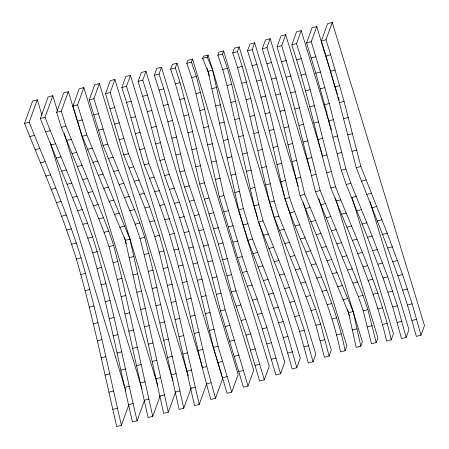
<?xml version="1.0" encoding="UTF-8"?>
<svg xmlns="http://www.w3.org/2000/svg" width="449" height="449" viewBox="0 0 449 449"><rect width="100%" height="100%" fill="white"/><g stroke="black" fill="none" stroke-linecap="round" stroke-linejoin="round"><path stroke-width="0.67" d="M128.79 404.891L121.387 425.326L116.734 426.55C103.775 370.599 92.382 314.216 76.409 259.022C61.895 212.815 42.515 168.347 24.521 123.436L32.631 101.025L37.289 99.801L41.903 114.955M121.387 425.326C108.433 369.381 97.04 312.998 81.067 257.799C66.553 211.591 47.173 167.129 29.174 122.212L37.289 99.801M144.331 400.777L137.102 420.735L132.444 421.959C119.4 365.531 108.243 308.615 92.707 252.804C77.902 207.056 57.73 163.307 40.348 118.525L48.155 96.95L52.814 95.732L57.427 110.886M137.102 420.735C122.425 359.453 111.762 297.036 92.573 236.932C78.014 196.55 60.688 157.245 45.007 117.307L52.814 95.732M160.08 396.08L152.744 416.346L148.086 417.57L117.273 279.547L109.012 246.585L104.078 232.318L98.831 218.927L61.3 127.359L56.647 112.323L63.685 92.881L68.338 91.658L157.745 385.545M152.744 416.346L121.932 278.329L113.67 245.362L108.737 231.095L103.489 217.703L65.958 126.135L61.305 111.099L68.338 91.658M175.61 392.005L168.308 412.171L163.649 413.389L125.316 240.367L82.212 136.294L72.94 106.116L79.209 88.807L83.868 87.589L173.073 380.819M168.308 412.171L129.974 239.143L86.87 135.076L77.598 104.898L83.868 87.589M191.134 387.936L183.793 408.208L179.134 409.426L148.322 271.409L140.06 238.441L135.132 224.174L129.879 210.783L103.068 145.386L89.239 99.919L94.733 84.738L99.392 83.514L187.396 372.793M183.793 408.208L152.98 270.186L144.718 237.218L139.785 222.957L134.537 209.565L107.726 144.163L93.897 98.696L99.392 83.514M206.663 383.844L199.204 404.454L194.546 405.677L167.393 285.429L159.238 252.181L154.81 236.516L144.943 207.982L123.784 154.866L105.532 93.723L110.258 80.668L114.916 79.445L202.319 366.743M199.204 404.454L172.051 284.211L163.896 250.957L159.468 235.298L149.601 206.764L128.442 153.648L110.19 92.505L114.916 79.445M121.819 87.544L125.782 76.594L130.44 75.376L222.653 378.49L215.492 398.28L210.834 399.503C195.062 345.056 186.009 288.875 169.559 234.591C162.319 210.951 153.39 187.873 144.303 164.89C136.384 139.235 130.362 113.019 121.819 87.544L126.478 86.32L130.44 75.376M138.101 81.376L141.306 72.525L145.964 71.301L238.178 374.415L231.774 392.123L227.115 393.341L213.427 347.481L197.364 280.283L188.821 248.089L179.6 217.776L164.575 175.604L159.967 160.45L147.328 111.689L138.101 81.376L142.76 80.158L145.964 71.301M154.377 75.241L156.836 68.456L161.488 67.232L253.707 370.346L248.044 385.977L243.392 387.195L220.498 310.972L212.242 277.998L203.588 246.114L194.366 215.801L184.578 187.059L179.965 171.905L167.864 121.662L159.114 90.053L154.377 75.241L159.036 74.023L161.488 67.232M170.62 69.185L172.36 64.381L177.018 63.163L269.232 366.277L264.315 379.854L259.657 381.072L246.013 335.089L231.302 292.041L218.349 244.155L199.721 184.051L188.002 132.747L179.841 99.493L175.413 83.834L170.62 69.185L175.278 67.962L177.018 63.163M186.784 63.348L187.884 60.312L192.542 59.088L284.756 362.203L280.569 373.764L275.911 374.988L262.3 328.904L252.512 300.162L242.325 272.515L237.555 257.81L219.275 196.735L196.005 93.661L191.717 77.615L186.784 63.348L191.442 62.125L192.542 59.088M259.185 223.052L300.28 358.134L296.806 367.731L292.147 368.955L283.291 337.631L278.588 322.741L268.682 294.308L247.859 240.26L238.688 209.818L208.022 71.397L202.634 58.387L203.408 56.243L208.067 55.019L257.984 219.095M296.806 367.731L287.949 336.408L283.246 321.518L273.34 293.09L252.518 239.042L243.347 208.594L212.674 70.173L207.286 57.163L208.067 55.019M217.832 55.205L218.932 52.168L223.591 50.95L315.804 354.059L313.004 361.804L308.345 363.022L299.595 331.413L289.902 302.401L279.598 275.085L258.399 222.07L254.162 205.878L227.054 85.518L222.766 69.472L217.832 55.205L222.491 53.987L223.591 50.95M286.827 203.706L331.328 349.99L329.134 356.063L324.475 357.286L315.9 325.194L311.101 310.545L300.819 283.173L274.159 217.361L269.546 202.202L246.091 99.639L237.515 67.546L232.722 52.898L234.457 48.099L239.115 46.876L284.419 195.798M329.134 356.063L320.552 323.97L315.759 309.322L305.477 281.955L278.818 216.137L274.204 200.984L250.75 98.415L242.174 66.329L237.381 51.68L239.115 46.876M303.154 202.269L346.858 345.921L345.118 350.72L340.46 351.943C330.032 298.226 302.396 250.138 284.84 198.772C273.222 149.264 263.316 99.223 247.528 50.816L249.986 44.024L254.639 42.807L298.344 186.453M345.118 350.72C334.69 297.002 307.054 248.92 289.498 197.549C277.88 148.041 267.974 98 252.186 49.592L254.639 42.807M318.88 198.856L362.382 341.846L360.828 346.14L356.169 347.363L348.503 312.757L300.055 195.556L280.064 111.313L271.527 79.119L262.306 48.806L265.511 39.955L270.169 38.732L310.461 171.181M360.828 346.14L353.161 311.539L304.714 194.338L284.722 110.089L276.186 77.896L266.964 47.588L270.169 38.732M335.409 198.082L377.906 337.777L376.167 342.576L371.508 343.799L363.252 310.831L358.319 296.57L315.495 191.729L290.683 92.915L277.072 46.831L281.035 35.886L285.693 34.663L322.578 155.91M376.167 342.576L367.905 309.614L362.977 295.347L320.148 190.505L295.341 91.691L281.731 45.613L285.693 34.663M352.134 197.964L393.431 333.708L391.231 339.781L386.578 340.999C374.517 287.848 350.781 238.47 330.891 188.008C317.342 140.464 307.43 91.865 291.833 44.872L296.559 31.812L301.217 30.594L331.485 130.092M391.231 339.781C379.175 286.625 355.44 237.252 335.549 186.784C321.995 139.241 312.089 90.642 296.492 43.648L301.217 30.594M370.066 201.797L408.955 329.633L406.154 337.373L401.496 338.597L392.746 306.987L383.053 277.976L367.49 237.285L346.207 184.511L341.279 170.238L324.61 104.712L315.81 73.232L306.588 42.924L312.083 27.743L316.741 26.519L337.39 94.391M406.154 337.373L397.404 305.763L387.712 276.752L372.148 236.062L350.865 183.287L345.932 169.02L329.269 103.495L320.468 72.014L311.247 41.701L316.741 26.519M321.344 40.982L327.613 23.674L332.266 22.45L424.479 325.564L421.005 335.167L416.346 336.385L407.496 305.062L397.904 275.765L382.57 234.44L356.237 167.741L339.41 102.636L330.565 71.29L321.344 40.982L326.002 39.759L332.266 22.45M202.634 58.387L207.286 57.163M232.722 52.898L237.381 51.68M247.528 50.816L252.186 49.592M262.306 48.806L266.964 47.588M277.072 46.831L281.731 45.613M105.532 93.723L110.19 92.505M291.833 44.872L296.492 43.648M89.239 99.919L93.897 98.696M306.588 42.924L311.247 41.701M72.94 106.116L77.598 104.898M208.022 71.397L212.674 70.173M56.647 112.323L61.305 111.099M191.717 77.615L196.376 76.392L204.637 109.36L223.933 195.517L242.213 256.587L246.984 271.297L257.17 298.944L266.959 327.686L280.569 373.764M222.766 69.472L227.424 68.248L231.712 84.294L258.82 204.66L263.058 220.846L284.256 273.862L294.561 301.178L304.254 330.189L313.004 361.804M40.348 118.525L45.007 117.307M175.413 83.834L180.071 82.61L188.647 114.703L204.374 182.827L223.007 242.931L235.961 290.823L250.671 333.865L264.315 379.854M237.515 67.546L242.174 66.329M24.521 123.436L29.174 122.212M159.114 90.053L163.773 88.829L172.523 120.439L184.623 170.682L189.237 185.841L199.025 214.583L208.246 244.89L216.901 276.775L225.157 309.748L248.044 385.977M252.265 65.621L256.923 64.403M142.81 96.266L147.468 95.048L156.325 126.371L164.62 159.227L169.234 174.38L179.376 202.151L188.962 231.448L202.016 279.059L218.079 346.258L231.774 392.123M267.009 63.696L271.667 62.478M126.506 102.484L131.164 101.266L148.961 163.672L164.525 204.362L174.218 233.373L182.968 264.983L191.106 298.288L206.793 366.519L215.492 398.28M281.759 61.777L286.417 60.553M110.207 108.703L114.865 107.485M296.508 59.852L301.167 58.628M93.903 114.922L98.561 113.698M311.258 57.927L315.911 56.703M77.598 121.14L82.257 119.917M326.002 56.002L330.66 54.778L344.069 101.418L360.889 166.517L387.229 233.222L402.562 274.541L412.154 303.838L421.005 335.167M61.3 127.359L65.958 126.135M45.602 131.899L50.26 130.681M211.855 88.7L216.513 87.476M29.87 136.547L34.528 135.323M196.005 93.661L200.664 92.438M227.054 85.518L231.712 84.294M179.841 99.493L184.5 98.275M241.944 83.211L246.602 81.987M163.599 105.554L168.257 104.331M256.749 81.129L261.408 79.905M147.328 111.689L151.981 110.465M271.527 79.119L276.186 77.896M131.041 117.851L135.699 116.633M286.294 77.144L290.952 75.92M114.753 124.036L119.412 122.818M301.055 75.185L305.713 73.962M98.46 130.232L103.118 129.009M315.81 73.232L320.468 72.014M82.212 136.294L86.87 135.076M66.637 140.498L71.296 139.28M330.565 71.29L335.223 70.072M50.973 144.965L55.625 143.747M35.213 149.674L39.871 148.456M215.688 106.003L220.347 104.78M199.979 110.577L204.637 109.36M231.027 102.439L235.686 101.216M183.995 115.921L188.647 114.703M246.091 99.639L250.75 98.415M167.864 121.662L172.523 120.439M261.015 97.237L265.673 96.013M151.667 127.595L156.325 126.371M275.866 95.025L280.524 93.802M135.43 133.622L140.088 132.404M290.683 92.915L295.341 91.691M119.176 139.712L123.834 138.488M305.477 90.861L310.136 89.637M87.6 149.304L92.258 148.08M72.02 153.53L76.678 152.306M103.068 145.386L107.726 144.163M56.333 158.048L60.991 156.824M320.26 88.84L324.919 87.617M40.545 162.841L45.203 161.618M335.033 86.842L339.691 85.619M219.522 123.301L224.18 122.083M203.868 127.724L208.527 126.5M234.917 119.58L239.575 118.362M188.002 132.747L192.655 131.523M250.099 116.459L254.757 115.241M171.978 138.185L176.637 136.962M265.129 113.76L269.787 112.536M155.865 143.882L160.523 142.659M280.064 111.313L284.722 110.089M139.695 149.736L144.353 148.518M294.948 109.028L299.601 107.805M92.988 162.314L97.646 161.09M77.396 166.562L82.055 165.339M108.45 158.418L113.103 157.201M61.687 171.153L66.34 169.93M123.784 154.866L128.442 153.648M45.86 176.047L50.518 174.824M309.788 106.84L314.446 105.616M324.61 104.712L329.269 103.495M339.41 102.636L344.069 101.418M223.355 140.604L228.013 139.386M207.735 144.943L212.388 143.719M238.784 136.799L243.442 135.576M191.936 149.764L196.595 148.54M254.039 133.476L258.697 132.259M98.376 175.323L103.034 174.1M176.002 154.967L180.661 153.743M269.153 130.541L273.811 129.318M82.773 179.606L87.432 178.382M113.822 171.462L118.48 170.244M67.024 184.292L71.683 183.069M129.127 168.005L133.785 166.787M159.967 160.45L164.62 159.227M284.166 127.881L288.825 126.657M51.152 189.321L55.811 188.097M144.303 164.89L148.961 163.672M299.113 125.411L303.771 124.188M314.008 123.071L318.667 121.853M328.87 120.832L333.528 119.608M343.715 118.654L348.368 117.43M103.764 188.333L108.422 187.11M88.144 192.666L92.803 191.442M119.193 184.522L123.851 183.304M72.345 197.487L77.004 196.264M134.447 181.2L139.106 179.982M56.411 202.69L61.07 201.472M149.562 178.264L154.22 177.041M227.188 157.908L231.847 156.69M211.586 162.19L216.244 160.972M242.634 154.052L247.292 152.828M195.837 166.876L200.495 165.659M257.939 150.595L262.598 149.371M164.575 175.604L169.234 174.38M179.965 171.905L184.623 170.682M273.115 147.48L277.774 146.256M288.196 144.634L292.855 143.416M303.204 142.002L307.862 140.778M318.156 139.516L322.814 138.292M333.063 137.147L337.721 135.924M347.941 134.857L352.6 133.639M109.152 201.337L113.81 200.119M93.499 205.76L98.157 204.536M124.553 197.616L129.205 196.393M77.632 210.783L82.285 209.56M139.729 194.496L144.387 193.278M61.608 216.222L66.267 214.998M154.759 191.796L159.417 190.572M169.7 189.349L174.352 188.125M184.578 187.059L189.237 185.841M231.022 175.211L235.68 173.988M215.43 179.46L220.089 178.236M246.484 171.316L251.137 170.098M199.721 184.051L204.374 182.827M261.818 167.763L266.476 166.545M277.044 164.519L281.703 163.296M292.181 161.528L296.84 160.304M307.239 158.744L311.898 157.52M322.242 156.117L326.9 154.899M337.193 153.625L341.852 152.402M352.111 151.229L356.77 150.011M114.54 214.347L119.198 213.129M98.831 218.927L103.489 217.703M129.879 210.783L134.537 209.565M82.846 224.27L87.504 223.046M144.943 207.982L149.601 206.764M66.716 230.006L71.374 228.788M159.866 205.58L164.525 204.362M174.717 203.369L179.376 202.151M189.534 201.259L194.192 200.041M204.329 199.204L208.987 197.987M234.855 192.514L239.513 191.291M219.275 196.735L223.933 195.517M250.323 188.597L254.981 187.373M265.685 184.971L270.343 183.753M280.951 181.621L285.609 180.403M296.127 178.511L300.785 177.288M311.236 175.598L315.894 174.375M326.283 172.854L330.935 171.63M119.928 227.357L124.586 226.133M104.078 232.318L108.737 231.095M135.132 224.174L139.785 222.957M341.279 170.238L345.932 169.02M356.237 167.741L360.889 166.517M87.914 238.155L92.573 236.932M150.017 221.868L154.675 220.65M71.672 244.211L76.33 242.993M164.822 219.786L169.481 218.562M179.6 217.776L184.258 216.558M194.366 215.801L199.025 214.583M209.127 213.842L213.786 212.618M223.883 211.894L228.541 210.671M238.688 209.818L243.347 208.594M254.162 205.878L258.82 204.66M269.546 202.202L274.204 200.984M125.316 240.367L129.974 239.143M284.84 198.772L289.498 197.549M300.055 195.556L304.714 194.338M315.495 191.729L320.148 190.505M330.891 188.008L335.549 186.784M109.012 246.585L113.67 245.362M140.06 238.441L144.718 237.218M346.207 184.511L350.865 183.287M361.451 181.216L366.109 179.993M92.707 252.804L97.366 251.58M154.81 236.516L159.468 235.298M76.409 259.022L81.067 257.799M169.559 234.591L174.218 233.373M184.309 232.666L188.962 231.448M199.053 230.747L203.711 229.523M213.803 228.822L218.461 227.598M228.552 226.897L233.211 225.673M243.296 224.971L247.955 223.748M305.399 208.69L310.057 207.466M289.824 212.893L294.482 211.67M320.878 204.75L325.536 203.526M274.159 217.361L278.818 216.137M336.256 201.073L340.914 199.85M258.399 222.07L263.058 220.846M351.55 197.644L356.209 196.421M366.766 194.428L371.424 193.21M129.149 257.67L133.808 256.446M113.3 262.631L117.958 261.408M144.353 254.488L149.006 253.264M97.136 268.463L101.794 267.245M159.238 252.181L163.896 250.957M80.893 274.524L85.551 273.301M174.044 250.099L178.702 248.875M188.821 248.089L193.48 246.866M203.588 246.114L208.246 244.89M218.349 244.155L223.007 242.931M310.787 221.694L315.445 220.476M233.104 242.202L237.762 240.984M295.206 225.92L299.865 224.696M326.255 217.776L330.913 216.558M279.519 230.438L284.178 229.22M341.622 214.156L346.28 212.933M263.731 235.231L268.39 234.008M356.882 210.806L361.54 209.582M247.859 240.26L252.518 239.042M372.064 207.691L376.722 206.473M132.983 274.973L137.641 273.75M117.273 279.547L121.932 278.329M148.322 271.409L152.98 270.186M101.289 284.891L105.947 283.673M163.385 268.609L168.044 267.385M85.158 290.632L89.817 289.409M178.309 266.206L182.968 264.983M193.16 263.995L197.818 262.772M207.977 261.885L212.635 260.661M316.175 234.704L320.833 233.486M300.583 238.952L305.241 237.734M331.637 230.814L336.295 229.591M222.771 259.831L227.43 258.607M284.874 243.543L289.532 242.325M346.97 227.261L351.629 226.038M269.046 248.437L273.705 247.219M362.203 224.012L366.855 222.788M253.135 253.59L257.793 252.366M377.334 221.02L381.992 219.797M237.555 257.81L242.213 256.587M136.816 292.271L141.474 291.053M121.163 296.694L125.821 295.47M152.217 288.55L156.869 287.332M105.296 301.717L109.954 300.493M167.393 285.429L172.051 284.211M89.272 307.155L93.931 305.932M182.423 282.73L187.081 281.506M197.364 280.283L202.016 279.059M321.563 247.713L326.221 246.495M305.96 251.996L310.618 250.778M337.008 243.858L341.667 242.634M290.211 256.682L294.87 255.464M352.313 240.4L356.972 239.177M212.242 277.998L216.901 276.775M274.339 261.711L278.997 260.487M367.49 237.285L372.148 236.062M258.371 267.009L263.03 265.791M382.57 234.44L387.229 233.222M227.082 275.809L231.74 274.586M242.325 272.515L246.984 271.297M140.649 309.574L145.308 308.356M326.951 260.723L331.609 259.5M125.03 313.913L129.688 312.689M156.078 305.769L160.736 304.545M311.331 265.056L315.989 263.838M342.379 256.918L347.038 255.694M109.23 318.734L113.889 317.51M171.333 302.446L175.991 301.228M295.532 269.877L300.19 268.659M357.634 253.595L362.292 252.372M93.297 323.937L97.955 322.713M186.447 299.511L191.106 298.288M279.598 275.085L284.256 273.862M372.749 250.654L377.407 249.436M201.461 296.851L206.119 295.627M263.563 280.563L268.221 279.345M387.762 247.994L392.42 246.776M216.407 294.381L221.065 293.158M247.455 286.238L252.114 285.014M231.302 292.041L235.961 290.823M332.339 273.733L336.997 272.509M316.685 278.15L321.344 276.932M347.739 270.012L352.398 268.788M300.819 283.173L305.477 281.955M362.915 266.891L367.574 265.668M284.795 288.612L289.453 287.394M377.946 264.186L382.604 262.962M144.483 326.878L149.141 325.66M268.682 294.308L273.34 293.09M392.886 261.739L397.545 260.521M128.88 331.16L133.538 329.942M159.928 323.022L164.587 321.798M113.131 335.846L117.79 334.628M175.233 319.565L179.892 318.341M97.259 340.875L101.917 339.657M190.41 316.45L195.068 315.226M252.512 300.162L257.17 298.944M205.49 313.604L210.149 312.386M236.303 306.117L240.961 304.899M220.498 310.972L225.157 309.748M337.727 286.743L342.385 285.519M322.017 291.317L326.676 290.099M353.066 283.179L357.724 281.955M306.033 296.66L310.691 295.442M368.135 280.378L372.788 279.155M289.902 302.401L294.561 301.178M383.053 277.976L387.712 276.752M273.705 308.334L278.363 307.11M397.904 275.765L402.562 274.541M257.468 314.362L262.126 313.144M148.316 344.181L152.974 342.957M132.724 348.43L137.383 347.206M163.778 340.286L168.437 339.068M117.015 353.021L121.673 351.797M179.112 336.733L183.77 335.515M241.214 320.451L245.872 319.228M101.188 357.915L105.846 356.691M194.338 333.489L198.997 332.266M209.475 330.498L214.134 329.274M224.949 326.575L229.602 325.351M343.115 299.747L347.773 298.529M327.265 304.708L331.923 303.49M358.319 296.57L362.977 295.347M311.101 310.545L315.759 309.322M373.203 294.263L377.862 293.04M294.858 316.607L299.517 315.383M388.009 292.176L392.667 290.958M278.588 322.741L283.246 321.518M402.787 290.172L407.445 288.948M262.3 328.904L266.959 327.686M246.013 335.089L250.671 333.865M152.149 361.484L156.808 360.261M136.569 365.705L141.227 364.487M167.617 357.567L172.276 356.343M229.72 341.279L234.378 340.061M120.882 370.229L125.54 369.005M182.984 353.941L187.637 352.723M105.094 375.022L109.752 373.798M198.245 350.59L202.903 349.373M213.427 347.481L218.079 346.258M348.503 312.757L353.161 311.539M332.198 318.975L336.857 317.757M363.252 310.831L367.905 309.614M315.9 325.194L320.552 323.97M377.996 308.912L382.655 307.688M299.595 331.413L304.254 330.189M392.746 306.987L397.404 305.763M283.291 337.631L287.949 336.408M407.496 305.062L412.154 303.838M266.992 343.85L271.651 342.626M250.688 350.068L255.346 348.845M234.384 356.281L239.042 355.064M155.983 378.788L160.641 377.564M218.085 362.5L222.743 361.282M140.408 382.991L145.066 381.768M171.462 374.848L176.115 373.63M124.743 387.459L129.396 386.235M186.84 371.171L191.499 369.954M108.984 392.168L113.642 390.944M202.134 367.742L206.793 366.519M352.336 330.06L356.994 328.842M336.486 335.021L341.145 333.798M367.54 326.878L372.199 325.66M320.322 340.858L324.981 339.635M382.425 324.571L387.083 323.353M304.08 346.914L308.738 345.696M397.23 322.489L401.889 321.271M287.809 353.049L292.467 351.831M412.008 320.479L416.666 319.261M271.522 359.217L276.18 357.993M255.234 365.402L259.892 364.178M238.941 371.592L243.599 370.369M222.648 377.789L227.301 376.571M159.816 396.091L164.474 394.867M144.247 400.278L148.905 399.06M175.301 392.134L179.954 390.916M206.349 383.996L211.008 382.773M128.594 404.701L133.252 403.483M190.696 388.419L195.354 387.195M112.862 409.348L117.52 408.124M222.491 53.987L227.424 68.248M191.442 62.125L196.376 76.392M175.278 67.962L180.071 82.61M159.036 74.023L163.773 88.829M142.76 80.158L147.468 95.048M126.478 86.32L131.164 101.266M326.002 39.759L330.66 54.778M338.192 97.029L339.197 100.323M347.498 309.462L349.502 316.051M285.222 198.436L286.226 201.73M207.017 68.102L209.425 76.01M187.794 374.112L188.395 376.088M124.311 237.072L126.315 243.661M64.241 133.291L142.024 388.957M50.322 142.63L125.894 391.057"/></g></svg>
